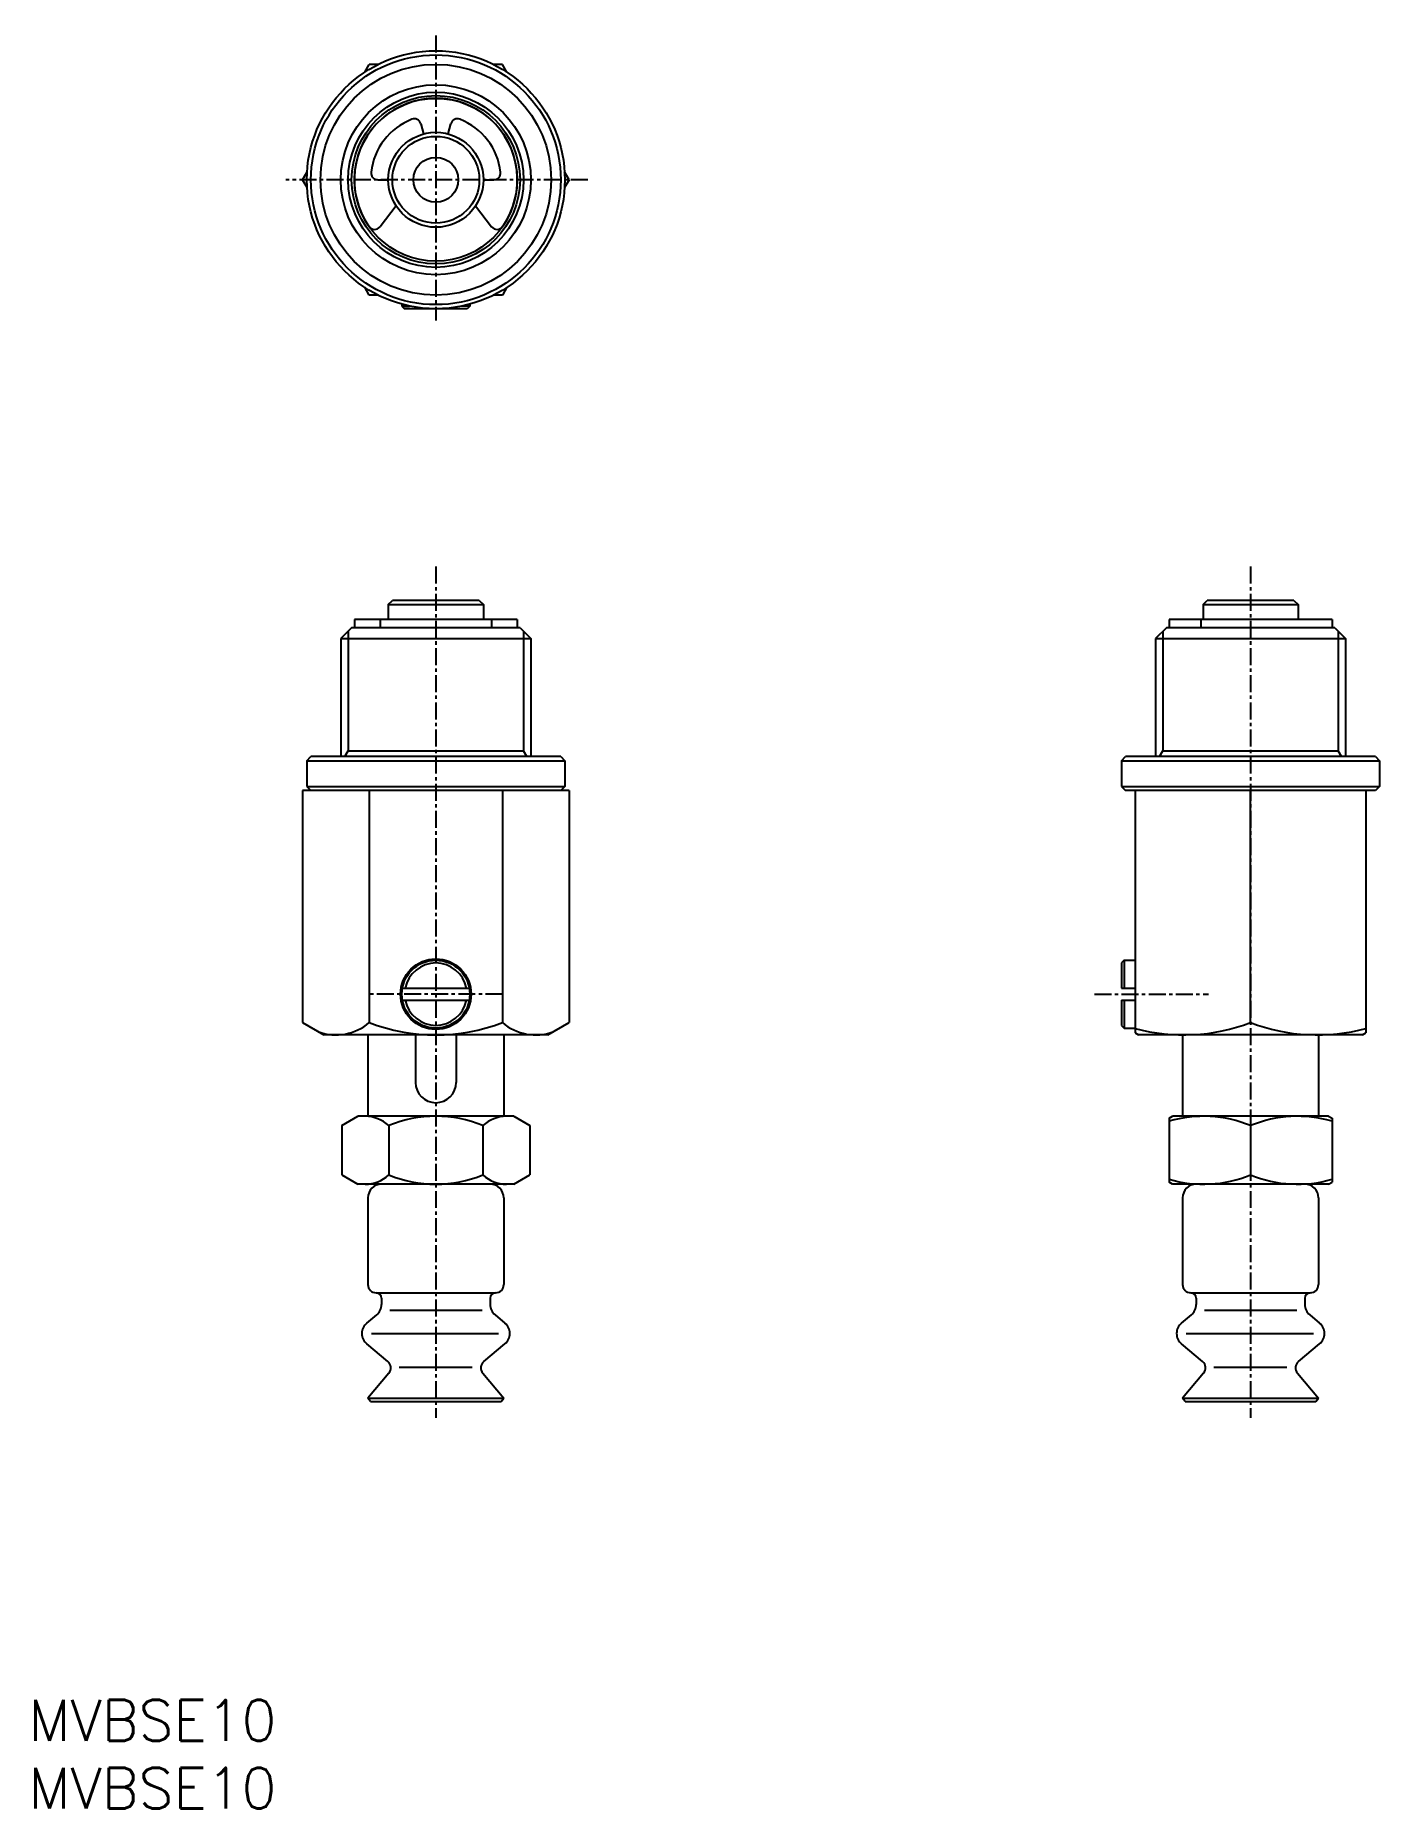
# Model space of a CAD drawing. Extents: x 1 to 100, y 0 to 131.
import ezdxf

# ---------------------------------------------------------------- set-up
doc = ezdxf.new("R2010")
doc.units = 0
doc.linetypes.add('CENTER', pattern=[2, 1.25, -0.25, 0.25, -0.25])
doc.layers.get('0').update_dxf_attribs({"linetype": 'CONTINUOUS'})
doc.layers.add('CENTER', color=1, linetype='CENTER')
doc.styles.get("Standard").update_dxf_attribs({"font": 'txt.shx'})

# ---------------------------------------------------------------- blocks, each defined once
blk = doc.blocks.new('*U6')
at = {"color": 7, "linetype": 'CONTINUOUS'}
blk.add_text('MVBSE10', height=3, dxfattribs=at).set_placement((0, 0))
blk = doc.blocks.new('*U7')
at = {"color": 7, "linetype": 'CONTINUOUS'}
blk.add_text('MVBSE10', height=3, dxfattribs=at).set_placement((0, 5))

msp = doc.modelspace()

# ---------------------------------------------------------------- linework, layer by layer
at = {"color": 7, "linetype": 'CONTINUOUS'}
for p, q in [((24.76011, 127.92425), (25.09252, 128.50001)), ((25.75734, 128.5), (25.09251, 128.5)), ((34.90749, 128.5), (34.24265, 128.5)), ((35.2399, 127.92423), (34.90748, 128.5)), ((28.89463, 124.1253), (29.09413, 123.38074)), ((30.90588, 123.38074), (31.10538, 124.1253)), ((20.18504, 120.00001), (20.51745, 120.57576)), ((39.81495, 120), (39.48253, 120.57577)), ((20.51746, 119.42425), (20.18505, 120)), ((25.72917, 120), (26.5, 120)), ((33.5, 120), (34.27083, 120)), ((39.81495, 120.00001), (39.48254, 119.42424)), ((27.07409, 118.07932), (25.89125, 116.54041)), ((32.92591, 118.07932), (34.10875, 116.54041)), ((25.09252, 111.5), (24.76011, 112.07576)), ((25.75734, 111.5), (25.09251, 111.5)), ((34.90749, 111.5), (34.24265, 111.5)), ((35.23989, 112.07577), (34.90747, 111.50001)), ((27.5, 110.83485), (27.5, 110.70001)), ((27.5, 110.70001), (28.0609, 110.70001)), ((27.50001, 110.7), (27.7, 110.5)), ((32.3, 110.5), (27.7, 110.5)), ((32.5, 110.70001), (31.93907, 110.70001)), ((32.5, 110.70001), (32.3, 110.50001)), ((32.5, 110.83485), (32.5, 110.70001)), ((26.49999, 88.70001), (26.79999, 89.00001)), ((33.2, 89), (26.8, 89)), ((33.2, 89), (33.5, 88.7)), ((86.5, 88.69999), (86.8, 88.99999)), ((93.2, 89), (86.8, 89)), ((93.20001, 89), (93.5, 88.7)), ((36, 87.60001), (23.99998, 87.60001)), ((23.99998, 87.60001), (23.99998, 87)), ((25.89125, 87.60001), (25.89125, 87)), ((26.5, 88.7), (26.5, 87.60001)), ((26.5, 88.7), (33.5, 88.7)), ((33.5, 88.7), (33.5, 87.60001)), ((34.10875, 87.60001), (34.10875, 87)), ((36, 87.60001), (36, 87)), ((96, 87.60001), (84, 87.60001)), ((84, 87.60001), (84, 87)), ((86.35001, 87.60001), (86.35001, 87)), ((86.5, 88.7), (86.5, 87.60001)), ((86.5, 88.7), (93.5, 88.7)), ((93.5, 88.7), (93.5, 87.60001)), ((96, 87.60001), (96, 87)), ((23.80001, 86.99999), (23.00001, 86.19999)), ((23.54149, 86.7415), (23.54149, 77.93791)), ((36.2, 87), (23.8, 87)), ((36.2, 86.99999), (37, 86.2)), ((36.45851, 86.7415), (36.45851, 77.93791)), ((83.80001, 87), (83.00001, 86.2)), ((83.5415, 86.7415), (83.5415, 77.93791)), ((96.2, 87), (83.79999, 87)), ((96.20001, 86.99999), (97, 86.2)), ((96.4585, 86.7415), (96.4585, 77.93791)), ((22.99998, 86.2), (22.99998, 77.5)), ((23.00002, 86.2), (37, 86.2)), ((37, 86.2), (37, 77.5)), ((83, 86.2), (83, 77.5)), ((83.00002, 86.2), (97, 86.2)), ((97, 86.2), (97, 77.5)), ((20.49998, 77.2), (20.49998, 75.3)), ((20.49998, 77.2), (39.5, 77.2)), ((20.5, 77.2), (20.8, 77.5)), ((39.2, 77.5), (20.8, 77.5)), ((23.28866, 77.50001), (23.54149, 77.93791)), ((23.54149, 77.9379), (36.45849, 77.9379)), ((36.71133, 77.5), (36.4585, 77.93791)), ((39.2, 77.5), (39.5, 77.2)), ((39.5, 77.2), (39.5, 75.3)), ((80.49998, 77.2), (99.5, 77.2)), ((80.5, 77.19999), (80.8, 77.49999)), ((80.5, 77.2), (80.5, 75.3)), ((99.2, 77.5), (80.79999, 77.5)), ((83.28867, 77.5), (83.54149, 77.93791)), ((83.54149, 77.9379), (96.45849, 77.9379)), ((96.71132, 77.5), (96.4585, 77.9379)), ((99.2, 77.5), (99.5, 77.2)), ((99.5, 77.2), (99.5, 75.3)), ((39.81496, 75), (20.18504, 75)), ((20.18504, 75), (20.18504, 57.903526)), ((20.49998, 75.3), (39.5, 75.3)), ((20.49999, 75.3), (20.8, 75)), ((25.09251, 75), (25.09251, 57.903526)), ((34.90749, 75), (34.90749, 57.903526)), ((39.5, 75.3), (39.2, 75)), ((39.81496, 75), (39.81496, 57.903526)), ((80.49999, 75.30001), (80.8, 75)), ((80.5, 75.3), (99.5, 75.3)), ((99.2, 75), (80.79999, 75)), ((81.5, 75), (81.5, 57.144341)), ((90, 57.903526), (90, 75)), ((98.5, 75), (98.5, 57.144333)), ((99.5, 75.29999), (99.2, 74.99999)), ((80.7, 62.5), (80.5, 62.3)), ((80.5, 62.3), (80.5, 60.45)), ((80.7, 62.5), (80.7, 60.45)), ((80.7, 62.5), (81.5, 62.5)), ((27.54083, 60.45001), (32.45917, 60.45001)), ((80.5, 60.45), (81.5, 60.45)), ((27.54083, 59.550003), (32.45917, 59.550003)), ((80.5, 59.550003), (80.5, 57.699997)), ((80.5, 59.550003), (81.5, 59.550003)), ((80.7, 59.550003), (80.7, 57.5)), ((20.18504, 57.903528), (21.75, 57.000002)), ((38.24999, 56.999992), (39.81495, 57.903519)), ((80.5, 57.700001), (80.7, 57.499994)), ((80.7, 57.5), (81.5, 57.5)), ((38.25, 57), (21.74998, 57)), ((24.99998, 57), (24.99998, 51)), ((28.5, 57), (28.5, 53.5)), ((31.5, 57), (31.5, 53.5)), ((35, 57), (35, 51)), ((81.5, 57.144339), (81.75, 56.999998)), ((98.25, 57), (81.75, 57)), ((85, 57), (85, 51)), ((95, 57), (95, 51)), ((98.24999, 57.000002), (98.49999, 57.144339)), ((23.0718, 50.319763), (24.25, 51)), ((35.75, 51), (24.24998, 51)), ((35.75, 51), (36.92821, 50.319763)), ((84, 50.855667), (84.25, 51.000004)), ((95.75, 51), (84.25, 51)), ((95.74999, 51.000004), (96, 50.855663)), ((23.07179, 50.319763), (23.07179, 46.680237)), ((26.5359, 50.319763), (26.5359, 46.680237)), ((33.4641, 50.319763), (33.4641, 46.680237)), ((36.92821, 50.319763), (36.92821, 46.680237)), ((84, 50.855659), (84, 46.144333)), ((90, 50.319763), (90, 46.680237)), ((96, 50.855667), (96, 46.144333)), ((23.0718, 46.680239), (24.25001, 46.000002)), ((35.75, 46), (24.24998, 46)), ((35.75, 46.000002), (36.9282, 46.680239)), ((84.25001, 45.999995), (84, 46.144337)), ((95.75, 46), (84.25, 46)), ((95.75, 45.999993), (96.00001, 46.144335)), ((25, 45), (25, 38.599998)), ((35, 45), (35, 38.599998)), ((85, 45), (85, 38.599998)), ((95, 45), (95, 38.599998)), ((25.60001, 38), (34.40001, 38)), ((85.60001, 38), (94.40001, 38)), ((26, 37.599998), (26, 37.144508)), ((26.60907, 36.721893), (33.40561, 36.721893)), ((34, 37.599998), (34, 37.144508)), ((86, 37.599998), (86, 37.144508)), ((86.60907, 36.721893), (93.40561, 36.721893)), ((94, 37.599998), (94, 37.144508)), ((24.91294, 35.766042), (25.64279, 36.378458)), ((34.35722, 36.378471), (35.08707, 35.76605)), ((84.91294, 35.766042), (85.64279, 36.378458)), ((94.35722, 36.378472), (95.08707, 35.76605)), ((26.47432, 32.92381), (24.91294, 34.233965)), ((25.24976, 35), (34.62621, 35)), ((33.52569, 32.923802), (35.08707, 34.233952)), ((86.47432, 32.923812), (84.91295, 34.233957)), ((85.24976, 35), (94.62621, 35)), ((93.5257, 32.9238), (95.08707, 34.23395)), ((26.54827, 32.078518), (25, 30.233371)), ((27.30258, 32.516479), (32.68434, 32.516479)), ((33.45173, 32.078511), (35, 30.233358)), ((86.54828, 32.07851), (85.00001, 30.23336)), ((87.3026, 32.516479), (92.68434, 32.516479)), ((93.45174, 32.078509), (95.00001, 30.233356)), ((25, 30.23336), (35, 30.23336)), ((25.19581, 29.999996), (25, 30.233353)), ((34.80419, 30.000009), (35, 30.233366)), ((85, 30.23336), (95, 30.23336)), ((85.19582, 29.999996), (85.00001, 30.233354)), ((94.80419, 30.000011), (95, 30.23337)), ((25.19582, 30), (34.8042, 30)), ((85.19582, 30), (94.8042, 30))]:
    msp.add_line(p, q, dxfattribs=at)
for centre, radius in [((29.99998, 120), 9.500004), ((29.99998, 120), 9.200004), ((30, 120), 8.5), ((29.99998, 120), 7.000004), ((30, 120), 6.458504), ((30, 120), 6.199996), ((29.99998, 120), 6.000004), ((30, 120), 3.5), ((30, 120), 3.199997), ((30, 120), 1.65), ((30, 60), 2.6), ((30, 60), 2.5)]:
    msp.add_circle(centre, radius, dxfattribs=at)
for centre, radius, start, end in [((30, 120), 6, 324.99715, 215.00285), ((30, 120), 4.8, 111.6774, 173.32259), ((28.41167, 123.9959), 0.5, 14.999975, 111.6774), ((31.58833, 123.9959), 0.5, 68.322601, 164.99997), ((30, 120), 4.8, 6.6774053, 68.322594), ((25.72917, 120.5), 0.5, 173.32259, 270), ((34.27083, 120.5), 0.5, 270, 6.6774089), ((25.49483, 116.84511), 0.5, 215.00287, 322.45341), ((34.50517, 116.84511), 0.5, 217.54659, 324.99715), ((30, 60), 2.3, 11.282843, 168.71716), ((30, 60), 2.3, 191.28284, 348.71716), ((22.63878, 60.78362), 3.783614, 250.42988, 310.4299), ((30, 70.77917), 13.779165, 249.13594, 290.86407), ((37.36122, 60.78362), 3.783614, 229.5701, 289.57009), ((85.09253, 70.77915), 13.779153, 254.88711, 290.86407), ((94.90747, 70.77915), 13.779153, 249.13593, 285.1129), ((30, 53.5), 1.5, 180, 0), ((24.80385, 48.454765), 2.545235, 47.116718, 90), ((30, 41.839417), 9.160586, 67.780688, 112.21931), ((35.19615, 48.454765), 2.545235, 90, 132.88328), ((86.53589, 41.839424), 9.160579, 67.78068, 106.07095), ((93.46411, 41.839424), 9.160579, 73.929052, 112.21932), ((24.80385, 48.545235), 2.545235, 270, 312.88328), ((26, 45), 1, 90, 180), ((30, 55.160583), 9.160586, 247.78069, 292.21931), ((35.19615, 48.545235), 2.545235, 227.11672, 270), ((34, 45), 1, 0, 90), ((86.53589, 55.160538), 9.160535, 253.92898, 292.21944), ((86, 45), 1, 90, 180), ((93.46411, 55.160538), 9.160535, 247.78056, 286.07102), ((94, 45), 1, 0, 90), ((25.60001, 38.599998), 0.6, 180, 270), ((25.60001, 37.599998), 0.4, 0, 90), ((34.40001, 37.599998), 0.4, 90, 180), ((34.40001, 38.599998), 0.6, 270, 0), ((85.60001, 38.599998), 0.6, 180, 270), ((85.60001, 37.599998), 0.4, 0, 90), ((94.40001, 37.599998), 0.4, 90, 180), ((94.40001, 38.599998), 0.6, 270, 0), ((25, 37.144508), 1, 309.99999, 0), ((35, 37.144508), 1, 180, 230.00001), ((85, 37.144508), 1, 309.99999, 0), ((95, 37.144508), 1, 180, 230.00001), ((25.55573, 35), 1, 129.99999, 230.00001), ((34.44427, 35), 1, 309.99999, 50.000013), ((85.55573, 35), 1, 129.99999, 230.00001), ((94.44427, 35), 1, 309.99999, 50.000013), ((26.08864, 32.46418), 0.6, 320, 50), ((33.91136, 32.46418), 0.6, 130, 220), ((86.08864, 32.46418), 0.6, 320, 50), ((93.91136, 32.46418), 0.6, 130, 220)]:
    msp.add_arc(centre, radius, start, end, dxfattribs=at)
at = {"layer": 'CENTER', "color": 1, "linetype": 'CENTER'}
for p, q in [((30, 130.63226), (30, 109.64072)), ((41.20241, 120), (18.95238, 120)), ((30, 91.49739), (30, 28.786247)), ((90, 91.49739), (90, 28.786247)), ((34.90749, 60), (25.09251, 60)), ((78.5, 60), (86.90027, 60))]:
    msp.add_line(p, q, dxfattribs=at)

# ---------------------------------------------------------------- block references
at = {"color": 7, "linetype": 'CONTINUOUS'}
for name in ['*U7', '*U6']:
    msp.add_blockref(name, (0, 0), dxfattribs=at)

doc.saveas('drawing.dxf')
